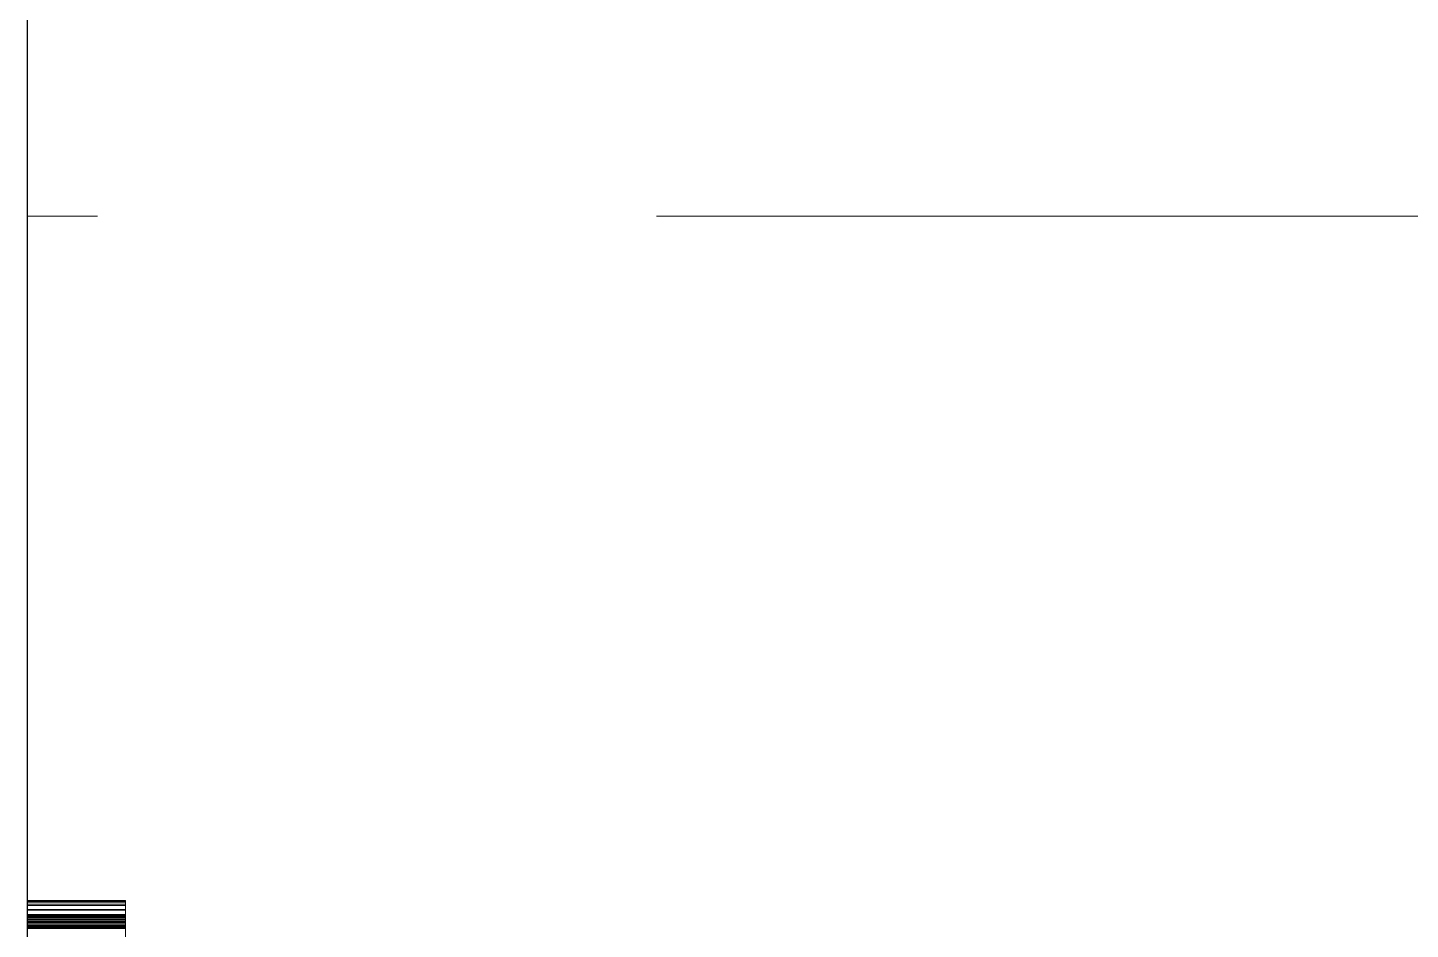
# Model space of a CAD drawing. Header units: millimetres. Extents: x 38 to 970, y 105 to 390.
# Drawn here: x 225 to 227.827, y 252.469 to 254.314 of the extents above; entities that cross this region are included whole.
import ezdxf

# ---------------------------------------------------------------- set-up
doc = ezdxf.new("R2010")
doc.units = ezdxf.units.MM
doc.linetypes.add('WP_HIDDEN', pattern=[2.3, 1.5, -0.8])
doc.layers.add('HIDDEN', color=7, linetype='WP_HIDDEN', lineweight=13)
doc.layers.add('VISIBLE', color=7, linetype='CONTINUOUS', lineweight=25)

msp = doc.modelspace()

# ---------------------------------------------------------------- linework, layer by layer
at = {"layer": 'HIDDEN', "ltscale": 1.428571}
for p, q in [((235, 253.92857), (225, 253.92857)), ((225, 252.52857), (225, 252.52637)), ((225, 252.5274), (225, 252.52857)), ((225, 252.52857), (225.2, 252.52857)), ((225, 252.52389), (225, 252.5274)), ((225, 252.5274), (225.2, 252.5274)), ((225, 252.52637), (225, 252.51978)), ((225, 252.52637), (225.2, 252.52637)), ((225, 252.51804), (225, 252.52389)), ((225, 252.52389), (225.2, 252.52389)), ((225, 252.51978), (225, 252.50879)), ((225, 252.51978), (225.2, 252.51978)), ((225, 252.50985), (225, 252.51804)), ((225, 252.51804), (225.2, 252.51804)), ((225, 252.49933), (225, 252.50985)), ((225, 252.50985), (225.2, 252.50985)), ((225.2, 252.52857), (225.2, 252.5274)), ((225.2, 252.52637), (225.2, 252.52857)), ((225.2, 252.5274), (225.2, 252.52389)), ((225.2, 252.51978), (225.2, 252.52637)), ((225.2, 252.52389), (225.2, 252.51804)), ((225.2, 252.50879), (225.2, 252.51978)), ((225.2, 252.51804), (225.2, 252.50985)), ((225.2, 252.50985), (225.2, 252.49933)), ((225, 252.50879), (225, 252.4934)), ((225, 252.50879), (225.2, 252.50879)), ((225, 252.49957), (225, 252.49737)), ((225, 252.49862), (225, 252.49957)), ((225, 252.49957), (225, 252.4989)), ((225, 252.49895), (225, 252.49957)), ((225, 252.49957), (225.2, 252.49957)), ((225, 252.48646), (225, 252.49933)), ((225, 252.49933), (225.2, 252.49933)), ((225, 252.49711), (225, 252.49895)), ((225, 252.49895), (225.2, 252.49895)), ((225, 252.4989), (225, 252.49692)), ((225, 252.4989), (225.2, 252.4989)), ((225, 252.49576), (225, 252.49862)), ((225, 252.49862), (225.2, 252.49862)), ((225, 252.49737), (225, 252.49077)), ((225, 252.49737), (225.2, 252.49737)), ((225, 252.49403), (225, 252.49711)), ((225, 252.49711), (225.2, 252.49711)), ((225, 252.49692), (225, 252.4936)), ((225, 252.49692), (225.2, 252.49692)), ((225, 252.491), (225, 252.49576)), ((225, 252.49576), (225.2, 252.49576)), ((225, 252.48973), (225, 252.49403)), ((225, 252.49403), (225.2, 252.49403)), ((225, 252.4936), (225, 252.48896)), ((225, 252.4936), (225.2, 252.4936)), ((225, 252.4934), (225, 252.47362)), ((225, 252.4934), (225.2, 252.4934)), ((225, 252.48434), (225, 252.491)), ((225, 252.491), (225.2, 252.491)), ((225, 251.26397), (225, 252.49087)), ((225, 251.26252), (225, 252.49087)), ((225, 252.49087), (225, 252.23998)), ((225, 252.49087), (225.2, 252.49087)), ((225, 252.49077), (225, 252.48583)), ((225, 252.49077), (225.2, 252.49077)), ((225, 252.4842), (225, 252.48973)), ((225, 252.48973), (225.2, 252.48973)), ((225, 252.48896), (225, 252.483)), ((225, 252.48896), (225.2, 252.48896)), ((225, 252.47125), (225, 252.48646)), ((225, 252.48646), (225.2, 252.48646)), ((225, 252.48583), (225, 252.47978)), ((225, 252.48583), (225.2, 252.48583)), ((225, 252.47577), (225, 252.48434)), ((225, 252.48434), (225.2, 252.48434)), ((225, 252.47744), (225, 252.4842)), ((225, 252.4842), (225.2, 252.4842)), ((225, 252.483), (225, 252.47571)), ((225, 252.483), (225.2, 252.483)), ((225.2, 252.4934), (225.2, 252.50879)), ((225.2, 252.49737), (225.2, 252.49957)), ((225.2, 252.49957), (225.2, 252.49862)), ((225.2, 252.4989), (225.2, 252.49957)), ((225.2, 252.49957), (225.2, 252.49895)), ((225.2, 252.49933), (225.2, 252.48646)), ((225.2, 252.49895), (225.2, 252.49711)), ((225.2, 252.49692), (225.2, 252.4989)), ((225.2, 252.49862), (225.2, 252.49576)), ((225.2, 252.49077), (225.2, 252.49737)), ((225.2, 252.49711), (225.2, 252.49403)), ((225.2, 252.4936), (225.2, 252.49692)), ((225.2, 252.49576), (225.2, 252.491)), ((225.2, 252.49403), (225.2, 252.48973)), ((225.2, 252.48896), (225.2, 252.4936)), ((225.2, 252.47362), (225.2, 252.4934)), ((225.2, 252.491), (225.2, 252.48434)), ((225.2, 252.49087), (225.2, 251.26397)), ((225.2, 251.26252), (225.2, 252.49087)), ((225.2, 252.23998), (225.2, 252.49087)), ((225.2, 252.48583), (225.2, 252.49077)), ((225.2, 252.48973), (225.2, 252.4842)), ((225.2, 252.483), (225.2, 252.48896)), ((225.2, 252.48646), (225.2, 252.47125)), ((225.2, 252.47978), (225.2, 252.48583)), ((225.2, 252.48434), (225.2, 252.47577)), ((225.2, 252.4842), (225.2, 252.47744)), ((225.2, 252.47571), (225.2, 252.483)), ((225, 252.47978), (225, 252.47264)), ((225, 252.47978), (225.2, 252.47978)), ((225, 252.46945), (225, 252.47744)), ((225, 252.47744), (225.2, 252.47744)), ((225, 252.46531), (225, 252.47577)), ((225, 252.47577), (225.2, 252.47577)), ((225, 252.47571), (225, 252.46709)), ((225, 252.47571), (225.2, 252.47571)), ((225, 252.47362), (225, 252.44944)), ((225, 252.47362), (225.2, 252.47362)), ((225, 252.47264), (225, 252.4644)), ((225, 252.47264), (225.2, 252.47264)), ((225, 252.4537), (225, 252.47125)), ((225, 252.47125), (225.2, 252.47125)), ((225.2, 252.47264), (225.2, 252.47978)), ((225.2, 252.47744), (225.2, 252.46945)), ((225.2, 252.47577), (225.2, 252.46531)), ((225.2, 252.46709), (225.2, 252.47571)), ((225.2, 252.44944), (225.2, 252.47362)), ((225.2, 252.4644), (225.2, 252.47264)), ((225.2, 252.47125), (225.2, 252.4537))]:
    msp.add_line(p, q, dxfattribs=at)
for points in [[(225, 248.92857), (225, 248.99125), (225, 249.17615), (225, 249.47399), (225, 249.86985), (225, 250.34386), (225, 250.87227), (225, 251.42857), (225, 251.98487), (225, 252.51328), (225, 252.9873), (225, 253.38315), (225, 253.68099), (225, 253.86589), (225, 253.92857)], [(225, 253.92857), (225, 253.92022), (225, 253.89522), (225, 253.85374), (225, 253.79605), (225, 253.72254), (225, 253.63371), (225, 253.53015), (225, 253.41254), (225, 253.28167), (225, 253.13842), (225, 252.98375), (225, 252.81869), (225, 252.64434), (225, 252.46186)]]:
    msp.add_lwpolyline(points, dxfattribs=at)
at = {"layer": 'VISIBLE'}
msp.add_line((225, 198.92857), (225, 343.92857), dxfattribs=at)

doc.saveas('drawing.dxf')
